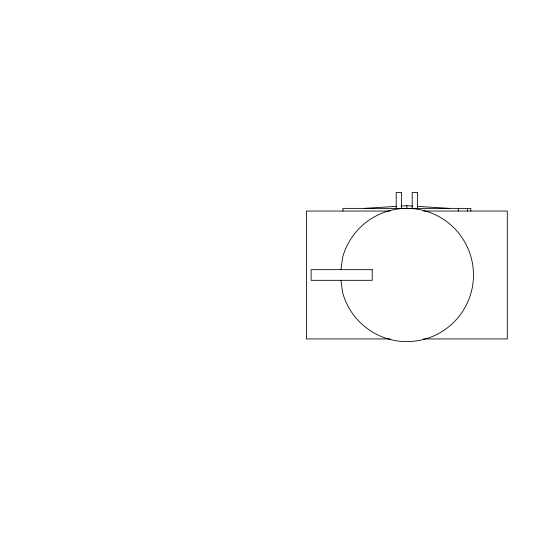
<?xml version="1.0" encoding="UTF-8"?>
<svg xmlns="http://www.w3.org/2000/svg" width="534" height="534" viewBox="0 0 534 534"><rect width="100%" height="100%" fill="white"/><g stroke="black" fill="none" stroke-linecap="round" stroke-linejoin="round"><path stroke-width="0.8" d="M340.952 269.663L342.521 257.755A66.61 66.61 0 0 1 445.069 220.429A66.61 66.61 0 0 1 445.069 329.558A66.61 66.61 0 0 1 342.521 292.231L340.952 280.323M364.235 208.38L396.208 206.384M401.127 206.077L406.868 205.717L412.602 206.077M390.254 211.043L306.429 211.043L306.429 338.943L390.214 338.943M423.475 211.043L507.3 211.043L507.3 338.943L423.515 338.943M417.521 206.384L449.494 208.38M470.814 211.043L470.814 208.38L342.921 208.38L342.921 211.043M467.604 208.38L467.604 211.043M458.279 208.38L458.279 211.043M417.521 208.38L417.521 192.394L412.195 192.394L412.195 208.38M406.868 205.717L406.868 208.761M401.535 208.38L401.535 192.394L396.208 192.394L396.208 208.38M372.225 269.663L311.115 269.663L311.115 280.323L372.225 280.323L372.225 269.663"/></g></svg>
